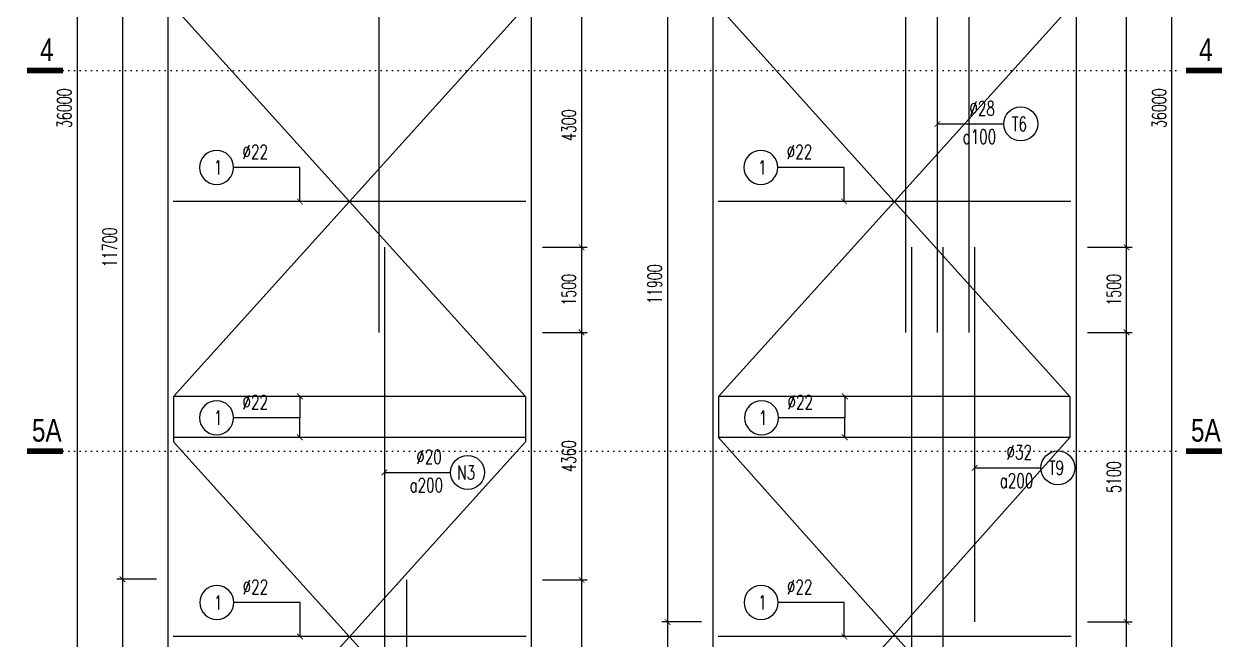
# Model space of a CAD drawing. Header units: millimetres. Extents: x -143483 to 1166745, y -1448440 to -1202244.
# Drawn here: x -111106 to -89932, y -1242847 to -1231995 of the extents above; entities that cross this region are included whole.
import ezdxf
from ezdxf.enums import TextEntityAlignment as Align

# ---------------------------------------------------------------- set-up
doc = ezdxf.new("R2010")
doc.units = ezdxf.units.MM
doc.header["$LTSCALE"] = 30
doc.header["$PDMODE"] = 3
doc.linetypes.add('DOT', pattern=[0.25, 0, -0.25])
doc.layers.get('0').update_dxf_attribs({"lineweight": 9})
doc.layers.get('Defpoints').update_dxf_attribs({"lineweight": 9})
for name, color, linetype in [('ccu11-Chidan', 9, 'Continuous'), ('ccu11-Cotthep', 9, 'Continuous'), ('ccu11-Dim', 8, 'Continuous'), ('ccu11-Manh', 8, 'Continuous'), ('ccu11-Thay', 7, 'Continuous'), ('ccu11-Thep', 4, 'Continuous'), ('ccu11-Thepdai', 6, 'Continuous')]:
    doc.layers.add(name, color=color, linetype=linetype)
doc.styles.add('ccu11-dim', font='vnsimli.shx', dxfattribs={"width": 0.65, "bigfont": 'bigfont.shx'})
doc.styles.add('ccu11-VnAvH-B', font='VHAVANB.TTF')
doc.styles.add('ccu11-vnsimple', font='vnsimple.shx', dxfattribs={"bigfont": 'bigfont.shx'})
doc.styles.add('ccu11_simli', font='vnsimli.shx', dxfattribs={"width": 0.8})
doc.styles.add('VnHelvetlnsH', font='VHHELS.TTF')
doc.dimstyles.new('ccu11-100', dxfattribs={"dimscale": 100, "dimtxt": 2.5, "dimasz": 1, "dimexe": 1, "dimexo": 2, "dimgap": 1, "dimtad": 1, "dimdec": 0, "dimdsep": 46, "dimtxsty": 'ccu11-dim', "dimblk": 'ARCHTICK', "dimcen": -1, "dimdle": 1, "dimclrd": 256, "dimclre": 256, "dimclrt": 3, "dimadec": 0, "dimazin": 2, "dimtfac": 0.1, "dimtdec": 0, "dimtmove": 0, "dimatfit": 1, "dimldrblk": 'ARCHTICK', "dimfxl": 0, "dimtvp": 0.833333, "dimtolj": 1, "dimtzin": 12, "dimarcsym": 0})

# ---------------------------------------------------------------- blocks, each defined once
blk = doc.blocks.new('_ARCHTICK')
at = {"color": 0, "linetype": 'ByBlock', "const_width": 0.15}
blk.add_lwpolyline([(-0.5, -0.5), (0.5, 0.5)], dxfattribs=at)
blk = doc.blocks.new('*D245')
at = {"layer": 'ccu11-Dim', "lineweight": -2, "transparency": 16777216}
for p, q in [((-90867, -1251578), (-90867, -1215378)), ((-91467, -1215478), (-90767, -1215478)), ((-91467, -1251478), (-90767, -1251478))]:
    blk.add_line(p, q, dxfattribs=at)
at = {"layer": 'Defpoints', "color": 0, "transparency": 16777216}
for p in [(-91667, -1215478), (-90867, -1215478), (-91667, -1251478)]:
    blk.add_point(p, dxfattribs=at)
at = {"layer": 'ccu11-Dim', "lineweight": -2, "transparency": 16777216, "xscale": 100, "yscale": 100, "zscale": 100}
for p, rotation in [((-90867, -1215478), 90), ((-90867, -1251478), 270)]:
    blk.add_blockref('_ARCHTICK', p, dxfattribs=dict(at, rotation=rotation))
at = {"layer": 'ccu11-Dim', "color": 3, "transparency": 16777216, "insert": (-91092, -1233478), "char_height": 250, "attachment_point": 5, "rotation": 90, "style": 'ccu11-dim'}
blk.add_mtext('\\A1;36000', dxfattribs=at)
blk = doc.blocks.new('SHD')
at = {"layer": 'ccu11-Cotthep'}
blk.add_circle((300, 0), 300, dxfattribs=at)
at = {"layer": 'ccu11-Cotthep', "color": 31, "style": 'ccu11_simli', "width": 0.8}
blk.add_attdef('DK', text='', height=250, dxfattribs=at).set_placement((-101, 65), align=Align.BOTTOM_RIGHT)
blk.add_attdef('KH', text='', height=250, dxfattribs=at).set_placement((300, 0), align=Align.MIDDLE)
blk.add_attdef('KC', text='', height=250, dxfattribs=at).set_placement((-101, -142), align=Align.TOP_RIGHT)
blk = doc.blocks.new('*D247')
at = {"layer": 'ccu11-Dim', "lineweight": -2, "transparency": 16777216}
for p, q in [((-110170, -1215378), (-110170, -1251578)), ((-109570, -1215478), (-110270, -1215478)), ((-109570, -1251478), (-110270, -1251478))]:
    blk.add_line(p, q, dxfattribs=at)
at = {"layer": 'Defpoints', "color": 0, "transparency": 16777216}
for p in [(-109370, -1215478), (-110170, -1251478), (-109370, -1251478)]:
    blk.add_point(p, dxfattribs=at)
at = {"layer": 'ccu11-Dim', "lineweight": -2, "transparency": 16777216, "xscale": 100, "yscale": 100, "zscale": 100}
for p, rotation in [((-110170, -1215478), 90), ((-110170, -1251478), 270)]:
    blk.add_blockref('_ARCHTICK', p, dxfattribs=dict(at, rotation=rotation))
at = {"layer": 'ccu11-Dim', "color": 3, "transparency": 16777216, "insert": (-110395, -1233478), "char_height": 250, "attachment_point": 5, "rotation": 90, "style": 'ccu11-dim'}
blk.add_mtext('\\A1;36000', dxfattribs=at)
blk = doc.blocks.new('*D252')
at = {"layer": 'ccu11-Dim', "lineweight": -2, "transparency": 16777216}
for p, q in [((-109370, -1229978), (-109370, -1241878)), ((-108770, -1230078), (-109470, -1230078)), ((-108770, -1241778), (-109470, -1241778))]:
    blk.add_line(p, q, dxfattribs=at)
at = {"layer": 'Defpoints', "color": 0, "transparency": 16777216}
for p in [(-108570, -1230078), (-109370, -1241778), (-108570, -1241778)]:
    blk.add_point(p, dxfattribs=at)
at = {"layer": 'ccu11-Dim', "lineweight": -2, "transparency": 16777216, "xscale": 100, "yscale": 100, "zscale": 100}
for p, rotation in [((-109370, -1230078), 90), ((-109370, -1241778), 270)]:
    blk.add_blockref('_ARCHTICK', p, dxfattribs=dict(at, rotation=rotation))
at = {"layer": 'ccu11-Dim', "color": 3, "transparency": 16777216, "insert": (-109595, -1235928), "char_height": 250, "attachment_point": 5, "rotation": 90, "style": 'ccu11-dim'}
blk.add_mtext('\\A1;11700', dxfattribs=at)
blk = doc.blocks.new('*D257')
at = {"layer": 'ccu11-Dim', "lineweight": -2, "transparency": 16777216}
for p, q in [((-99161, -1230628), (-99861, -1230628)), ((-99761, -1230528), (-99761, -1242628)), ((-99161, -1242528), (-99861, -1242528))]:
    blk.add_line(p, q, dxfattribs=at)
at = {"layer": 'Defpoints', "color": 0, "transparency": 16777216}
for p in [(-98961, -1230628), (-99761, -1242528), (-98961, -1242528)]:
    blk.add_point(p, dxfattribs=at)
at = {"layer": 'ccu11-Dim', "lineweight": -2, "transparency": 16777216, "xscale": 100, "yscale": 100, "zscale": 100}
for p, rotation in [((-99761, -1230628), 90), ((-99761, -1242528), 270)]:
    blk.add_blockref('_ARCHTICK', p, dxfattribs=dict(at, rotation=rotation))
at = {"layer": 'ccu11-Dim', "color": 3, "transparency": 16777216, "insert": (-99986, -1236578), "char_height": 250, "attachment_point": 5, "rotation": 90, "style": 'ccu11-dim'}
blk.add_mtext('\\A1;11900', dxfattribs=at)
blk = doc.blocks.new('*D259')
at = {"layer": 'ccu11-Dim', "lineweight": -2, "transparency": 16777216}
for p, q in [((-99761, -1242428), (-99761, -1246178)), ((-99161, -1242528), (-99861, -1242528)), ((-99161, -1246078), (-99861, -1246078))]:
    blk.add_line(p, q, dxfattribs=at)
at = {"layer": 'Defpoints', "color": 0, "transparency": 16777216}
for p in [(-98961, -1242528), (-99761, -1246078), (-98961, -1246078)]:
    blk.add_point(p, dxfattribs=at)
at = {"layer": 'ccu11-Dim', "lineweight": -2, "transparency": 16777216, "xscale": 100, "yscale": 100, "zscale": 100}
for p, rotation in [((-99761, -1242528), 90), ((-99761, -1246078), 270)]:
    blk.add_blockref('_ARCHTICK', p, dxfattribs=dict(at, rotation=rotation))
at = {"layer": 'ccu11-Dim', "color": 3, "transparency": 16777216, "insert": (-99986, -1244303), "char_height": 250, "attachment_point": 5, "rotation": 90, "style": 'ccu11-dim'}
blk.add_mtext('\\A1;3550', dxfattribs=at)
blk = doc.blocks.new('*D261')
at = {"layer": 'ccu11-Dim', "lineweight": -2, "transparency": 16777216}
for p, q in [((-108770, -1241778), (-109470, -1241778)), ((-109370, -1241678), (-109370, -1251378)), ((-108770, -1251278), (-109470, -1251278))]:
    blk.add_line(p, q, dxfattribs=at)
at = {"layer": 'Defpoints', "color": 0, "transparency": 16777216}
for p in [(-108570, -1241778), (-109370, -1251278), (-108570, -1251278)]:
    blk.add_point(p, dxfattribs=at)
at = {"layer": 'ccu11-Dim', "lineweight": -2, "transparency": 16777216, "xscale": 100, "yscale": 100, "zscale": 100}
for p, rotation in [((-109370, -1241778), 90), ((-109370, -1251278), 270)]:
    blk.add_blockref('_ARCHTICK', p, dxfattribs=dict(at, rotation=rotation))
at = {"layer": 'ccu11-Dim', "color": 3, "transparency": 16777216, "insert": (-109595, -1246528), "char_height": 250, "attachment_point": 5, "rotation": 90, "style": 'ccu11-dim'}
blk.add_mtext('\\A1;9500', dxfattribs=at)
blk = doc.blocks.new('*D264')
at = {"layer": 'ccu11-Dim', "lineweight": -2, "transparency": 16777216}
for p, q in [((-91667, -1246243), (-91667, -1242428)), ((-92355, -1242528), (-91567, -1242528)), ((-92355, -1246143), (-91567, -1246143))]:
    blk.add_line(p, q, dxfattribs=at)
at = {"layer": 'Defpoints', "color": 0, "transparency": 16777216}
for p in [(-92555, -1242528), (-91667, -1242528), (-92555, -1246143)]:
    blk.add_point(p, dxfattribs=at)
at = {"layer": 'ccu11-Dim', "lineweight": -2, "transparency": 16777216, "xscale": 100, "yscale": 100, "zscale": 100}
for p, rotation in [((-91667, -1242528), 90), ((-91667, -1246143), 270)]:
    blk.add_blockref('_ARCHTICK', p, dxfattribs=dict(at, rotation=rotation))
at = {"layer": 'ccu11-Dim', "color": 3, "transparency": 16777216, "insert": (-91892, -1244335), "char_height": 250, "attachment_point": 5, "rotation": 90, "style": 'ccu11-dim'}
blk.add_mtext('\\A1;3615', dxfattribs=at)
blk = doc.blocks.new('*D265')
at = {"layer": 'ccu11-Dim', "lineweight": -2, "transparency": 16777216}
for p, q in [((-92355, -1237428), (-91567, -1237428)), ((-91667, -1242628), (-91667, -1237328)), ((-92355, -1242528), (-91567, -1242528))]:
    blk.add_line(p, q, dxfattribs=at)
at = {"layer": 'Defpoints', "color": 0, "transparency": 16777216}
for p in [(-92555, -1237428), (-91667, -1237428), (-92555, -1242528)]:
    blk.add_point(p, dxfattribs=at)
at = {"layer": 'ccu11-Dim', "lineweight": -2, "transparency": 16777216, "xscale": 100, "yscale": 100, "zscale": 100}
for p, rotation in [((-91667, -1237428), 90), ((-91667, -1242528), 270)]:
    blk.add_blockref('_ARCHTICK', p, dxfattribs=dict(at, rotation=rotation))
at = {"layer": 'ccu11-Dim', "color": 3, "transparency": 16777216, "insert": (-91892, -1239978), "char_height": 250, "attachment_point": 5, "rotation": 90, "style": 'ccu11-dim'}
blk.add_mtext('\\A1;5100', dxfattribs=at)
blk = doc.blocks.new('*D266')
at = {"layer": 'ccu11-Dim', "lineweight": -2, "transparency": 16777216}
for p, q in [((-92355, -1235928), (-91567, -1235928)), ((-91667, -1237528), (-91667, -1235828)), ((-92355, -1237428), (-91567, -1237428))]:
    blk.add_line(p, q, dxfattribs=at)
at = {"layer": 'Defpoints', "color": 0, "transparency": 16777216}
for p in [(-92555, -1235928), (-91667, -1235928), (-92555, -1237428)]:
    blk.add_point(p, dxfattribs=at)
at = {"layer": 'ccu11-Dim', "lineweight": -2, "transparency": 16777216, "xscale": 100, "yscale": 100, "zscale": 100}
for p, rotation in [((-91667, -1235928), 90), ((-91667, -1237428), 270)]:
    blk.add_blockref('_ARCHTICK', p, dxfattribs=dict(at, rotation=rotation))
at = {"layer": 'ccu11-Dim', "color": 3, "transparency": 16777216, "insert": (-91892, -1236678), "char_height": 250, "attachment_point": 5, "rotation": 90, "style": 'ccu11-dim'}
blk.add_mtext('\\A1;1500', dxfattribs=at)
blk = doc.blocks.new('*D267')
at = {"layer": 'ccu11-Dim', "lineweight": -2, "transparency": 16777216}
for p, q in [((-92355, -1227228), (-91567, -1227228)), ((-91667, -1236028), (-91667, -1227128)), ((-92355, -1235928), (-91567, -1235928))]:
    blk.add_line(p, q, dxfattribs=at)
at = {"layer": 'Defpoints', "color": 0, "transparency": 16777216}
for p in [(-92555, -1227228), (-91667, -1227228), (-92555, -1235928)]:
    blk.add_point(p, dxfattribs=at)
at = {"layer": 'ccu11-Dim', "lineweight": -2, "transparency": 16777216, "xscale": 100, "yscale": 100, "zscale": 100}
for p, rotation in [((-91667, -1227228), 90), ((-91667, -1235928), 270)]:
    blk.add_blockref('_ARCHTICK', p, dxfattribs=dict(at, rotation=rotation))
at = {"layer": 'ccu11-Dim', "color": 3, "transparency": 16777216, "insert": (-91892, -1231578), "char_height": 250, "attachment_point": 5, "rotation": 90, "style": 'ccu11-dim'}
blk.add_mtext('\\A1;8700', dxfattribs=at)
blk = doc.blocks.new('*D277')
at = {"layer": 'ccu11-Dim', "lineweight": -2, "transparency": 16777216}
for p, q in [((-101964, -1235928), (-101176, -1235928)), ((-101276, -1235828), (-101276, -1237528)), ((-101964, -1237428), (-101176, -1237428))]:
    blk.add_line(p, q, dxfattribs=at)
at = {"layer": 'Defpoints', "color": 0, "transparency": 16777216}
for p in [(-102164, -1235928), (-102164, -1237428), (-101276, -1237428)]:
    blk.add_point(p, dxfattribs=at)
at = {"layer": 'ccu11-Dim', "lineweight": -2, "transparency": 16777216, "xscale": 100, "yscale": 100, "zscale": 100}
for p, rotation in [((-101276, -1235928), 90), ((-101276, -1237428), 270)]:
    blk.add_blockref('_ARCHTICK', p, dxfattribs=dict(at, rotation=rotation))
at = {"layer": 'ccu11-Dim', "color": 3, "transparency": 16777216, "insert": (-101501, -1236678), "char_height": 250, "attachment_point": 5, "rotation": 90, "style": 'ccu11-dim'}
blk.add_mtext('\\A1;1500', dxfattribs=at)
blk = doc.blocks.new('*D278')
at = {"layer": 'ccu11-Dim', "lineweight": -2, "transparency": 16777216}
for p, q in [((-101964, -1237428), (-101176, -1237428)), ((-101276, -1237328), (-101276, -1241888)), ((-101964, -1241788), (-101176, -1241788))]:
    blk.add_line(p, q, dxfattribs=at)
at = {"layer": 'Defpoints', "color": 0, "transparency": 16777216}
for p in [(-102164, -1237428), (-102164, -1241788), (-101276, -1241788)]:
    blk.add_point(p, dxfattribs=at)
at = {"layer": 'ccu11-Dim', "lineweight": -2, "transparency": 16777216, "xscale": 100, "yscale": 100, "zscale": 100}
for p, rotation in [((-101276, -1237428), 90), ((-101276, -1241788), 270)]:
    blk.add_blockref('_ARCHTICK', p, dxfattribs=dict(at, rotation=rotation))
at = {"layer": 'ccu11-Dim', "color": 3, "transparency": 16777216, "insert": (-101501, -1239608), "char_height": 250, "attachment_point": 5, "rotation": 90, "style": 'ccu11-dim'}
blk.add_mtext('\\A1;4360', dxfattribs=at)
blk = doc.blocks.new('*D279')
at = {"layer": 'ccu11-Dim', "lineweight": -2, "transparency": 16777216}
for p, q in [((-101964, -1241788), (-101176, -1241788)), ((-101276, -1241688), (-101276, -1246238)), ((-101964, -1246138), (-101176, -1246138))]:
    blk.add_line(p, q, dxfattribs=at)
at = {"layer": 'Defpoints', "color": 0, "transparency": 16777216}
for p in [(-102164, -1241788), (-102164, -1246138), (-101276, -1246138)]:
    blk.add_point(p, dxfattribs=at)
at = {"layer": 'ccu11-Dim', "lineweight": -2, "transparency": 16777216, "xscale": 100, "yscale": 100, "zscale": 100}
for p, rotation in [((-101276, -1241788), 90), ((-101276, -1246138), 270)]:
    blk.add_blockref('_ARCHTICK', p, dxfattribs=dict(at, rotation=rotation))
at = {"layer": 'ccu11-Dim', "color": 3, "transparency": 16777216, "insert": (-101501, -1243963), "char_height": 250, "attachment_point": 5, "rotation": 90, "style": 'ccu11-dim'}
blk.add_mtext('\\A1;4350', dxfattribs=at)
blk = doc.blocks.new('*D285')
at = {"layer": 'ccu11-Dim', "lineweight": -2, "transparency": 16777216}
for p, q in [((-101964, -1231628), (-101176, -1231628)), ((-101276, -1231528), (-101276, -1236028)), ((-101964, -1235928), (-101176, -1235928))]:
    blk.add_line(p, q, dxfattribs=at)
at = {"layer": 'Defpoints', "color": 0, "transparency": 16777216}
for p in [(-102164, -1231628), (-102164, -1235928), (-101276, -1235928)]:
    blk.add_point(p, dxfattribs=at)
at = {"layer": 'ccu11-Dim', "lineweight": -2, "transparency": 16777216, "xscale": 100, "yscale": 100, "zscale": 100}
for p, rotation in [((-101276, -1231628), 90), ((-101276, -1235928), 270)]:
    blk.add_blockref('_ARCHTICK', p, dxfattribs=dict(at, rotation=rotation))
at = {"layer": 'ccu11-Dim', "color": 3, "transparency": 16777216, "insert": (-101501, -1233778), "char_height": 250, "attachment_point": 5, "rotation": 90, "style": 'ccu11-dim'}
blk.add_mtext('\\A1;4300', dxfattribs=at)
blk = doc.blocks.new('*U271')
at = {"color": 3, "linetype": 'DOT', "ltscale": 10}
blk.add_line((-2125, 0), (12722, 0), dxfattribs=at)
at = {"color": 4, "const_width": 75}
for points in [[(-2605, 0), (-2125, 0)], [(12722, 0), (13201, 0)]]:
    blk.add_lwpolyline(points, dxfattribs=at)
at = {"color": 31, "style": 'VnHelvetlnsH'}
for tag, p in [('MC3', (-2341, 274)), ('MC4', (12985, 274))]:
    blk.add_attdef(tag, text='', height=300, dxfattribs=at).set_placement(p, align=Align.MIDDLE_CENTER)

msp = doc.modelspace()

# ---------------------------------------------------------------- linework, layer by layer
at = {"layer": 'ccu11-Thay'}
for p, q in [((-108570.28, -1215477.87), (-108570.28, -1251477.91)), ((-102164.08, -1215477.87), (-102164.08, -1251477.91)), ((-98961.46, -1215477.87), (-98961.46, -1251477.91)), ((-92555.26, -1215477.87), (-92555.26, -1251477.91))]:
    msp.add_line(p, q, dxfattribs=at)
at = {"layer": 'ccu11-Thep'}
for p, q in [((-94446.26, -1225727.87), (-94446.26, -1237427.87)), ((-94901.26, -1246077.87), (-94901.26, -1235927.87))]:
    msp.add_line(p, q, dxfattribs=at)
for points in [[(-104852.46, -1225727.87), (-104852.46, -1237427.87)], [(-95556.26, -1237427.87), (-95556.26, -1225727.87)], [(-95001.26, -1237427.87), (-95001.26, -1225727.87)], [(-104752.46, -1235927.87), (-104752.46, -1247638.12)], [(-95456.26, -1235927.87), (-95456.26, -1247642.65)], [(-94346.26, -1235927.87), (-94346.26, -1242527.87)], [(-104362.27, -1241787.87), (-104362.27, -1247638.12)]]:
    msp.add_lwpolyline(points, dxfattribs=at)
at = {"layer": 'ccu11-Thepdai', "ltscale": 25}
for p, q in [((-102257.7, -1235121.75), (-108476.67, -1235121.75)), ((-92648.88, -1235121.75), (-98867.84, -1235121.75)), ((-102264.08, -1238556.35), (-108470.28, -1238556.35)), ((-92668.05, -1238556.35), (-98861.46, -1238556.35)), ((-102264.08, -1239277.74), (-108470.28, -1239277.74)), ((-92668.05, -1239276.74), (-98861.46, -1239276.74)), ((-102254.5, -1242787.28), (-108473.47, -1242787.28)), ((-92645.67, -1242787.28), (-98864.64, -1242787.28))]:
    msp.add_line(p, q, dxfattribs=at)
for points in [[(-108470.28, -1230887.28), (-108470.28, -1231687.15), (-102264.08, -1238556.35), (-102264.08, -1239277.74)], [(-102264.08, -1230887.28), (-102264.08, -1231687.15), (-108470.28, -1238556.35), (-108470.28, -1239277.74)], [(-98861.46, -1230887.28), (-98861.46, -1231687.15), (-92668.05, -1238556.35), (-92668.05, -1239276.74)], [(-92655.26, -1230887.28), (-92655.26, -1231687.15), (-98861.46, -1238556.35), (-98861.46, -1239276.74)], [(-108470.28, -1238556.35), (-108470.28, -1239356.22), (-102264.08, -1246225.43), (-102264.08, -1246946.81)], [(-102264.08, -1238556.35), (-102264.08, -1239356.22), (-108470.28, -1246225.43), (-108470.28, -1246946.81)], [(-98861.46, -1238556.35), (-98861.46, -1239276.74), (-92668.05, -1246225.43), (-92668.05, -1246945.81)], [(-92668.05, -1238556.35), (-92668.05, -1239276.74), (-98861.46, -1246225.43), (-98861.46, -1246945.81)]]:
    msp.add_lwpolyline(points, dxfattribs=at)

# ---------------------------------------------------------------- block references
at = {"layer": 'ccu11-Chidan'}
ref = msp.add_blockref('*U271', (-107582.91, -1232812.25), dxfattribs=dict(at, xscale=1.333333333335759, yscale=1.333333333335759, zscale=1.333333333335759))
ref.add_attrib('MC4', '4', dxfattribs={"layer": '0', "color": 31, "height": 400, "style": 'ccu11-VnAvH-B', "width": 0.8}).set_placement((-90269.19, -1232446.72), align=Align.MIDDLE_CENTER)
ref.add_attrib('MC3', '4', dxfattribs={"layer": '0', "color": 31, "height": 400, "style": 'ccu11-VnAvH-B', "width": 0.8}).set_placement((-110704.27, -1232446.72), align=Align.MIDDLE_CENTER)
ref = msp.add_blockref('*U271', (-107582.91, -1239518.09), dxfattribs=dict(at, xscale=1.333333333335759, yscale=1.333333333335759, zscale=1.333333333335759))
ref.add_attrib('MC4', '5a', dxfattribs={"layer": '0', "color": 31, "height": 400, "style": 'ccu11-VnAvH-B', "width": 0.8}).set_placement((-90269.19, -1239152.55), align=Align.MIDDLE_CENTER)
ref.add_attrib('MC3', '5a', dxfattribs={"layer": '0', "color": 31, "height": 400, "style": 'ccu11-VnAvH-B', "width": 0.8}).set_placement((-110704.27, -1239152.55), align=Align.MIDDLE_CENTER)
at = {"layer": 'ccu11-Cotthep'}
ref = msp.add_blockref('SHD', (-93833.17, -1233754.93), dxfattribs=at)
ref.add_attrib('KH', 'T6', dxfattribs={"color": 31, "height": 250, "style": 'ccu11-vnsimple', "width": 0.7}).set_placement((-93558.17, -1233754.93), align=Align.MIDDLE_CENTER)
ref.add_attrib('KC', 'a100', dxfattribs={"color": 31, "height": 250, "style": 'ccu11-vnsimple', "width": 0.7}).set_placement((-94261.75, -1233854.93), align=Align.TOP_CENTER)
ref.add_attrib('DK', '`28', dxfattribs={"color": 31, "height": 250, "style": 'ccu11-vnsimple', "width": 0.7}).set_placement((-94213.95, -1233679.93), align=Align.BOTTOM_CENTER)
ref = msp.add_blockref('SHD', (-107410.23, -1234521.35), dxfattribs=dict(at, xscale=-1))
ref.add_attrib('KH', '1', dxfattribs={"color": 31, "height": 250, "style": 'ccu11-vnsimple', "width": 0.7}).set_placement((-107685.23, -1234521.35), align=Align.MIDDLE_CENTER)
ref.add_attrib('DK', '`22', dxfattribs={"color": 31, "height": 250, "style": 'ccu11-vnsimple', "width": 0.7}).set_placement((-107029.44, -1234446.35), align=Align.BOTTOM_CENTER)
ref = msp.add_blockref('SHD', (-97814.36, -1234521.35), dxfattribs=dict(at, xscale=-1))
ref.add_attrib('KH', '1', dxfattribs={"color": 31, "height": 250, "style": 'ccu11-vnsimple', "width": 0.7}).set_placement((-98089.36, -1234521.35), align=Align.MIDDLE_CENTER)
ref.add_attrib('DK', '`22', dxfattribs={"color": 31, "height": 250, "style": 'ccu11-vnsimple', "width": 0.7}).set_placement((-97433.58, -1234446.35), align=Align.BOTTOM_CENTER)
ref = msp.add_blockref('SHD', (-107410.23, -1238931.3), dxfattribs=dict(at, xscale=-1))
ref.add_attrib('KH', '1', dxfattribs={"color": 31, "height": 250, "style": 'ccu11-vnsimple', "width": 0.7}).set_placement((-107685.23, -1238931.3), align=Align.MIDDLE_CENTER)
ref.add_attrib('DK', '`22', dxfattribs={"color": 31, "height": 250, "style": 'ccu11-vnsimple', "width": 0.7}).set_placement((-107029.44, -1238856.3), align=Align.BOTTOM_CENTER)
ref = msp.add_blockref('SHD', (-97801.4, -1238931.3), dxfattribs=dict(at, xscale=-1))
ref.add_attrib('KH', '1', dxfattribs={"color": 31, "height": 250, "style": 'ccu11-vnsimple', "width": 0.7}).set_placement((-98076.4, -1238931.3), align=Align.MIDDLE_CENTER)
ref.add_attrib('DK', '`22', dxfattribs={"color": 31, "height": 250, "style": 'ccu11-vnsimple', "width": 0.7}).set_placement((-97420.62, -1238856.3), align=Align.BOTTOM_CENTER)
ref = msp.add_blockref('SHD', (-103584.67, -1239894.87), dxfattribs=at)
ref.add_attrib('KH', 'N3', dxfattribs={"color": 31, "height": 250, "style": 'ccu11-vnsimple', "width": 0.7}).set_placement((-103309.67, -1239894.87), align=Align.MIDDLE_CENTER)
ref.add_attrib('KC', 'a200', dxfattribs={"color": 31, "height": 250, "style": 'ccu11-vnsimple', "width": 0.7}).set_placement((-104013.25, -1239994.87), align=Align.TOP_CENTER)
ref.add_attrib('DK', '`20', dxfattribs={"color": 31, "height": 250, "style": 'ccu11-vnsimple', "width": 0.7}).set_placement((-103965.45, -1239819.87), align=Align.BOTTOM_CENTER)
ref = msp.add_blockref('SHD', (-93178.17, -1239814.63), dxfattribs=at)
ref.add_attrib('KH', 'T9', dxfattribs={"color": 31, "height": 250, "style": 'ccu11-vnsimple', "width": 0.7}).set_placement((-92903.17, -1239814.63), align=Align.MIDDLE_CENTER)
ref.add_attrib('KC', 'a200', dxfattribs={"color": 31, "height": 250, "style": 'ccu11-vnsimple', "width": 0.7}).set_placement((-93606.75, -1239914.63), align=Align.TOP_CENTER)
ref.add_attrib('DK', '`32', dxfattribs={"color": 31, "height": 250, "style": 'ccu11-vnsimple', "width": 0.7}).set_placement((-93558.95, -1239739.63), align=Align.BOTTOM_CENTER)
ref = msp.add_blockref('SHD', (-107407.03, -1242186.88), dxfattribs=dict(at, xscale=-1))
ref.add_attrib('KH', '1', dxfattribs={"color": 31, "height": 250, "style": 'ccu11-vnsimple', "width": 0.7}).set_placement((-107682.03, -1242186.88), align=Align.MIDDLE_CENTER)
ref.add_attrib('DK', '`22', dxfattribs={"color": 31, "height": 250, "style": 'ccu11-vnsimple', "width": 0.7}).set_placement((-107026.24, -1242111.88), align=Align.BOTTOM_CENTER)
ref = msp.add_blockref('SHD', (-97811.16, -1242186.88), dxfattribs=dict(at, xscale=-1))
ref.add_attrib('KH', '1', dxfattribs={"color": 31, "height": 250, "style": 'ccu11-vnsimple', "width": 0.7}).set_placement((-98086.16, -1242186.88), align=Align.MIDDLE_CENTER)
ref.add_attrib('DK', '`22', dxfattribs={"color": 31, "height": 250, "style": 'ccu11-vnsimple', "width": 0.7}).set_placement((-97430.38, -1242111.88), align=Align.BOTTOM_CENTER)

# ---------------------------------------------------------------- dimensions: what is measured, and where the dimension line sits
at = {"layer": 'ccu11-Dim'}
for base, p1, p2, angle, picture, middle in [((-110170.28, -1251477.91), (-109370.28, -1215477.87), (-109370.28, -1251477.91), 90, '*D247', (-110395.28, -1233477.89)), ((-90867.26, -1215477.87), (-91667.26, -1251477.74), (-91667.26, -1215477.87), 270, '*D245', (-91092.26, -1233477.8)), ((-109370.28, -1241777.87), (-108570.28, -1230077.87), (-108570.28, -1241777.87), 90, '*D252', (-109595.28, -1235927.87)), ((-109370.28, -1251277.74), (-108570.28, -1241777.87), (-108570.28, -1251277.74), 90, '*D261', (-109595.28, -1246527.8))]:
    dim = msp.add_linear_dim(base=base, p1=p1, p2=p2, angle=angle, dimstyle='ccu11-100', dxfattribs=at)
    dim.commit()
    dim.dimension.update_dxf_attribs({"geometry": picture, "text_midpoint": middle})
for base, p1, p2, picture, middle in [((-91667.26, -1227227.87), (-92555.26, -1235927.87), (-92555.26, -1227227.87), '*D267', (-91892.26, -1231577.87)), ((-99761.46, -1242527.87), (-98961.46, -1230628.2), (-98961.46, -1242527.87), '*D257', (-99986.46, -1236578.04)), ((-101276.08, -1235927.87), (-102164.08, -1231627.87), (-102164.08, -1235927.87), '*D285', (-101501.08, -1233777.87)), ((-101276.08, -1237427.87), (-102164.08, -1235927.87), (-102164.08, -1237427.87), '*D277', (-101501.08, -1236677.87)), ((-91667.26, -1235927.87), (-92555.26, -1237427.87), (-92555.26, -1235927.87), '*D266', (-91892.26, -1236677.87)), ((-101276.08, -1241787.87), (-102164.08, -1237427.87), (-102164.08, -1241787.87), '*D278', (-101501.08, -1239607.87)), ((-91667.26, -1237427.87), (-92555.26, -1242527.87), (-92555.26, -1237427.87), '*D265', (-91892.26, -1239977.87)), ((-101276.08, -1246138.12), (-102164.08, -1241787.87), (-102164.08, -1246138.12), '*D279', (-101501.08, -1243962.99)), ((-99761.46, -1246077.87), (-98961.46, -1242527.87), (-98961.46, -1246077.87), '*D259', (-99986.46, -1244302.87)), ((-91667.26, -1242527.87), (-92555.26, -1246142.65), (-92555.26, -1242527.87), '*D264', (-91892.26, -1244335.26))]:
    dim = msp.add_linear_dim(base=base, p1=p1, p2=p2, angle=90, dimstyle='ccu11-100', override={"dimtmove": 1}, dxfattribs=at)
    dim.commit()
    dim.dimension.update_dxf_attribs({"geometry": picture, "text_midpoint": middle})

# ---------------------------------------------------------------- leaders
at = {"layer": 'ccu11-Manh'}
for points in [[(-95001.26, -1233754.93), (-93833.17, -1233754.93)], [(-106242.23, -1235121.75), (-106242.23, -1234521.35), (-107410.23, -1234521.35)], [(-96646.36, -1235121.75), (-96646.36, -1234521.35), (-97814.36, -1234521.35)], [(-106242.23, -1238556.35), (-106242.23, -1238931.3), (-107410.23, -1238931.3)], [(-96633.4, -1238556.35), (-96633.4, -1238931.3), (-97801.4, -1238931.3)], [(-106242.23, -1239277.74), (-106242.23, -1238931.3), (-107410.23, -1238931.3)], [(-96633.4, -1239277.74), (-96633.4, -1238931.3), (-97801.4, -1238931.3)], [(-94346.26, -1239814.63), (-93178.17, -1239814.63)], [(-104752.76, -1239894.87), (-103584.67, -1239894.87)], [(-106239.03, -1242787.28), (-106239.03, -1242186.88), (-107407.03, -1242186.88)], [(-96643.16, -1242787.28), (-96643.16, -1242186.88), (-97811.16, -1242186.88)]]:
    msp.add_leader(points, dimstyle='ccu11-100', override={"dimgap": 1, "dimtad": 0, "dimfxl": 3, "dimfxlon": 1, "dimtfill": 1, "dimarcsym": 1}, dxfattribs=at)

doc.saveas('drawing.dxf')
